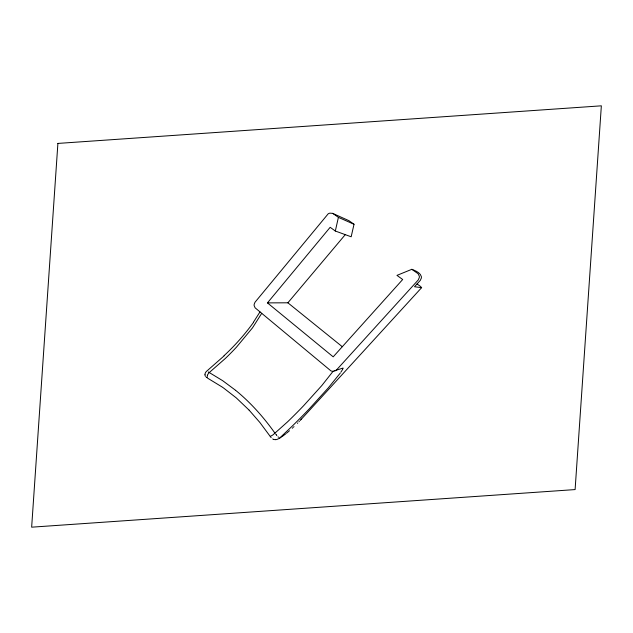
<?xml version="1.0" encoding="UTF-8"?>
<svg xmlns="http://www.w3.org/2000/svg" width="633" height="633" viewBox="0 0 633 633"><rect width="100%" height="100%" fill="white"/><g stroke="black" fill="none" stroke-linecap="round" stroke-linejoin="round"><path stroke-width="0.95" d="M332.626 213.361L348.625 220.537A4.186 3.553 -28.5 0 1 349.194 220.862L354.021 224.264L351.165 236.789L335.324 231.021L338.402 217.372L333.219 213.701A4.352 3.695 -28.5 0 0 332.626 213.361L329.888 213.155A5.555 4.708 -28.5 0 0 328.195 213.812L255.004 302.25L254.181 304.291A6.559 5.562 -28.5 0 0 254.149 305.628L255.099 307.812L330.822 370.788A5.135 4.36 -28.5 0 0 332.863 371.302L343.046 368.05M342.967 368.453L342.429 369.664M207.41 375.298L207.094 376.92L207.608 378.162L222.571 387.269M261.73 313.319L252.504 327.847L236.425 347.208A233.023 197.615 -28.5 0 1 225.174 358.61L209.254 372.552A7.58 6.433 -28.5 0 0 207.418 375.298M260.005 311.879L253.429 322.237M342.168 370.131L340.894 372.157M333.077 371.31L321.817 385.552L303.745 405.579A492.221 417.424 -28.5 0 1 287.54 421.863L272.958 434.879A19.9 16.869 -28.5 0 1 270.845 436.097L270.259 436.493M340.277 373.082L328.147 388.045L309.173 408.965A591.127 501.304 -28.5 0 1 292.304 426.049L279.406 438.297L277.468 439.239A5.111 4.336 -28.5 0 1 275.442 439.666M421.515 287.659L414.504 286.741L420.32 280.372L421.333 278.085A6.441 5.46 -28.5 0 0 421.356 276.605C420.359 272.538 415.28 270.695 411.838 269.31L396.954 275.379L402.683 279.501L333.195 356.838L267.45 302.883L330.165 227.302L335.324 231.021M267.45 302.883L287.88 302.803L345.278 234.645M301.53 419.006L421.649 287.619L420.51 286.464A36.936 31.318 -28.5 0 0 418.872 285.23L417.06 283.932M301.443 419.101L300.999 419.584M300.904 419.687L300.137 420.51M299.393 421.285L298.926 421.776M297.827 422.899L297.383 423.342M224.185 355.801L206.825 371.065A4.755 4.027 -28.5 0 0 204.973 374.72M294.013 426.626L293.498 427.109M292.889 427.679L292.272 428.248M289.487 430.733L288.933 431.215M288.426 431.643L286.488 433.257M285.752 433.85L282.128 436.564M281.353 437.094L279.462 438.265M275.213 439.674L273.907 439.476M270.133 436.303L259.846 422.448L249.109 410.137M273.456 439.326L272.688 438.954M338.402 217.372L354.021 224.264M209.523 372.695L222.681 380.686L235.484 390.213M208.352 371.967L208.914 372.323M206.682 377.632L206.216 377.276M223.085 387.625L236.267 397.88L249.022 410.042M411.838 269.31L418.065 273.701L419.307 276.123A6.567 5.57 -28.5 0 1 419.275 277.642L418.247 279.96L336.906 369.53A4.645 3.94 -28.5 0 1 334.691 371.009M287.88 302.803L342.295 346.71M235.642 390.339C250.684 402.643 263.7 417.282 274.928 433.107M278.512 437.3L278.037 436.778M271.153 437.632L270.457 436.762M276.85 435.441L276.526 435.061M276.423 434.934L275.679 434.056M205.488 376.421L205.409 376.279A4.637 3.933 -28.5 0 1 204.989 374.799M253.556 322.3A204.752 173.64 -28.5 0 1 224.05 355.683M57.896 143.422L31.65 527.178L575.104 489.578L601.35 105.822L57.896 143.422"/></g></svg>
